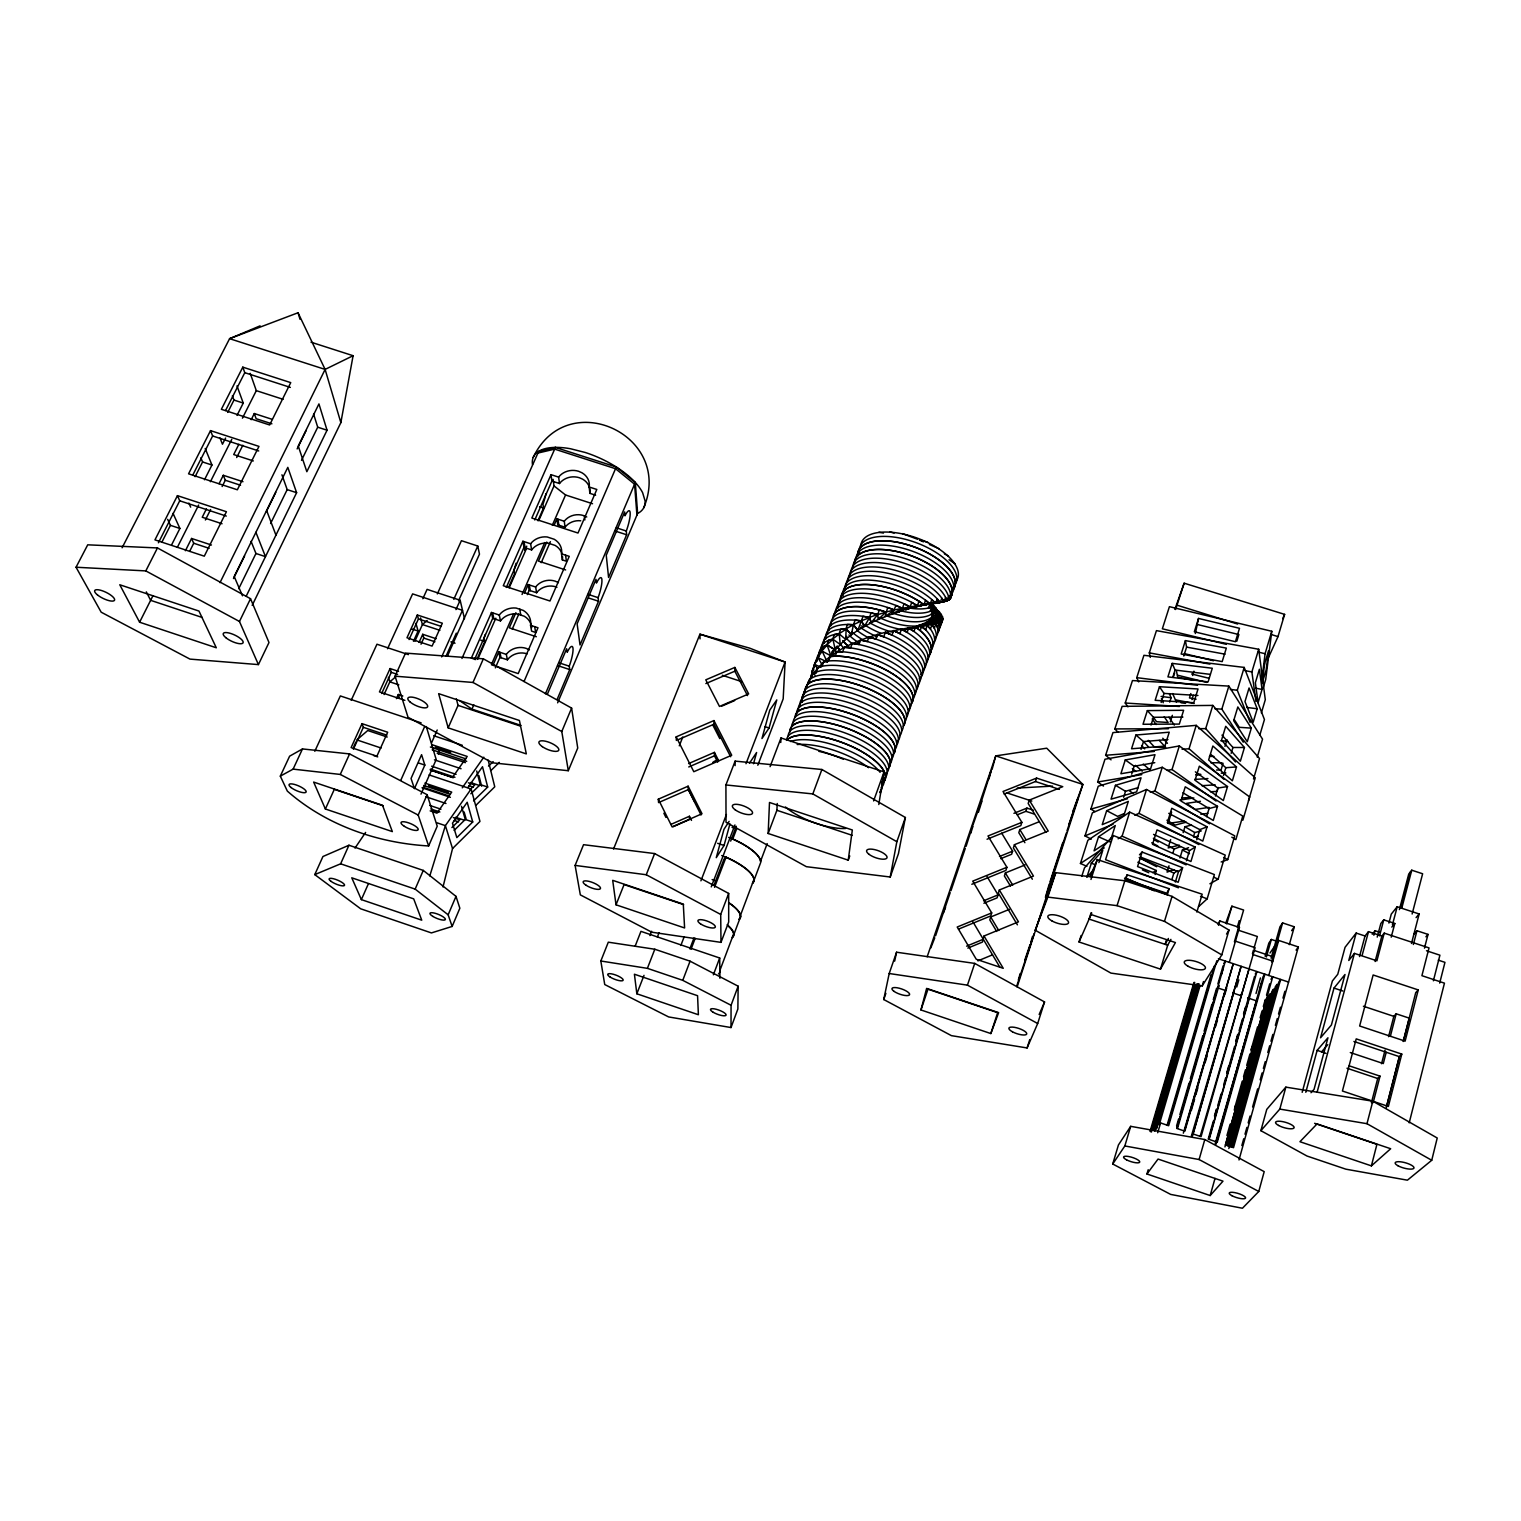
<?xml version="1.0" encoding="UTF-8"?>
<svg xmlns="http://www.w3.org/2000/svg" width="1521" height="1521" viewBox="0 0 1521 1521"><rect width="100%" height="100%" fill="white"/><g stroke="black" fill="none" stroke-linecap="round" stroke-linejoin="round"><path stroke-width="1.5" d="M731.012 1027.55L731.069 1005.267L738.141 986.197L690.059 961.177L654.81 949.237L608.305 942.183L600.833 961.006L604.731 984.543L668.651 1016.941L731.012 1027.55L737.875 1008.993L738.141 986.197M747.514 695.591L734.833 671.198L734.852 667.415L705.782 679.83L719.49 706.447L748.655 693.918L734.852 667.415M735.099 765.614L735.118 761.127L821.891 769.493L905.394 817.499L898.455 853.623L890.222 877.009L806.377 866.685L726.03 822.291L725.916 784.95L735.118 761.127M933.438 612.64L931.86 617.013L933.438 612.64L942.583 616.956L942.545 618.724L933.438 612.64A41.314 18.385 20.3 0 1 892.162 612.925M768.162 833.489L769.493 802.48L852.33 829.991L848.224 860.164L768.162 833.489L776.889 810.294L777.231 803.506M780.767 742.476L781.014 737.951L884.043 771.908L878.796 804.533M820.503 650.113A52.303 21.712 20.3 0 1 832.652 639.048L834.364 634.542L839.269 634.01L840.2 644.41L845.809 639.504L839.041 633.763L846.189 629.2L851.684 634.77L845.638 639.314L846.189 629.2L840.733 629.257L839.041 633.763A52.265 21.807 20.3 0 0 822.196 645.665M1195.335 633.554L1198.529 618.439L1239.501 628.306L1235.413 641.71L1194.346 631.766L1198.529 618.439M812.347 671.807L810.332 679.107L812.347 671.807L814.971 675.153M1261.727 680.895L1265.073 653.726L1271.784 631.272L1169.421 606.67L1162.348 628.8L1226.268 644.315M1271.784 631.272L1265.7 679.507L1263.095 688.214M802.841 698.139L803.411 694.356A52.722 20.895 20.3 0 1 860.848 691.047A52.722 20.895 20.3 0 1 901.649 730.936M438.447 754.15L439.113 749.929M252.182 605.396L340.856 422.629L353.1 355.705L311.025 342.187M890.222 877.009L896.839 841.702L905.394 817.499M851.399 634.58L857.787 630.416L853.395 624.846L845.828 628.953L851.399 634.58L853.395 624.846L847.52 624.466L845.828 628.953A52.227 21.883 20.3 0 0 824.116 643.364M883.739 999.525L889.196 973.516L896.572 952.222L974.714 963.401L1044.547 1001.94L1037.683 1023.519L1027.093 1047.95L951.424 1035.649L883.739 999.525L885.887 993.327M894.671 961.12L896.572 952.222M885.602 615.321A41.352 18.309 20.3 0 0 933.362 615.054L931.784 619.427L933.362 615.054L942.069 620.359L941.347 623.268M443.01 886.971L452.536 848.547L445.387 825.637L471.13 789L429.093 774.911M1431.736 1160.276L1437.231 1138.012L1372.817 1101.204L1285.853 1087.135L1266.765 1109.379L1260.871 1130.673L1307.014 1156.036L1345.857 1169.174L1407.419 1180.182L1431.736 1160.276L1366.98 1123.696L1279.826 1109.094L1260.871 1130.673M1439.703 983.079L1444.95 962.356L1438.277 960.15M1409.207 1122.84L1444.456 983.155L1421.907 975.683L1429.037 947.906L1384.224 933.134L1381.848 936.042L1375.098 961.519M1433.39 980.798L1439.912 955.188L1426.489 950.758M1386.487 1106.528L1399.301 1056.62L1401.792 1054.091L1356.219 1038.881L1342.416 1091.013L1388.369 1106.432L1401.792 1054.091M1403.199 1041.486L1415.728 992.643L1418.256 989.924L1373.14 974.98L1359.641 1025.991L1405.119 1041.144L1418.256 989.924M1371.391 1165.866L1390.688 1148.735L1317.053 1123.924L1299.942 1141.72L1371.391 1165.866L1376.923 1144.324L1314.6 1123.316M1386.334 1107.611L1399.301 1057.152M1403.427 1041.086L1409.302 1018.157L1396.183 1013.804L1393.825 1016.351L1388.559 1036.657M1424.474 948.153L1428.01 934.388L1416.945 930.757L1413.846 934.35M643.706 507.843C674.221 435.329 567.409 385.459 533.206 457.441M1411.488 943.476L1419.15 913.969L1397.191 906.763L1391.278 914.102L1388.92 923.076M1371.41 1102.725L1377.703 1078.503L1380.041 1076.146L1349.184 1065.822M1381.543 1063.711L1385.061 1050.174M1366.98 1123.696L1372.817 1101.204M1413.37 944.484L1416.945 930.757M1373.159 1102.649L1380.041 1076.146M1386.22 1052.247L1383.292 1063.559L1350.306 1052.551M1390.327 1036.409L1396.183 1013.804M1412.134 914.007L1422.629 873.757L1411.754 870.202L1408.75 874.024L1399.377 909.615M1392.437 924.844L1397.191 906.763M1391.202 937.183L1394.814 923.475L1383.768 919.844L1380.84 923.494L1377.208 937.126M1400.86 907.79L1410.252 872.122M1401.773 908.17L1411.754 870.202M920.946 1009.963L926.631 988.403L998.632 1012.644L990.836 1033.558L920.946 1009.963L927.981 989.182L997.643 1012.663L990.836 1033.558M1379.528 935.814L1383.768 919.844M1384.224 933.134L1376.904 960.816L1354.45 953.401L1348.785 960.473L1356.162 933.076L1365.021 935.985L1368.482 931.651L1381.848 936.042M1362.246 954.96L1368.482 931.651M1373.843 935.206L1375.06 930.7L1379.414 932.126M1317.186 1091.926L1354.45 953.401M1359.508 956.557L1365.021 935.985M1305.798 1092.287L1317.148 1050.346L1327.947 1037.778L1314.049 1089.378L1311.007 1092.724M1334.012 988.08L1320.551 1037.797L1331.388 1025.021L1345.001 974.505L1334.012 988.08L1342.758 990.989M729.129 821.378L723.958 829.344L716.258 857.673L724.053 845.467L729.947 823.888M988.954 778.904L991.179 770.729L981.026 802.556M992.072 769.436L995.761 755.88L1046.733 748.199L1082.838 784.418L1017.131 986.958M1302.185 1092.306L1332.377 980.988L1337.758 974.277L1345.058 947.298L1356.162 933.076M753.522 763.751L756.602 752.515L749.511 763.124M805.807 687.15L803.81 694.47L805.807 687.15A52.684 20.971 20.3 0 1 864.689 687.226A52.684 20.971 20.3 0 1 903.778 725.574M1279.826 1109.094L1285.853 1087.135M1258.761 1191.494L1264.198 1171.645L1204.803 1139.533L1130.692 1126.339L1118.429 1144.971L1112.726 1164.021L1170.657 1194.403L1242.448 1208.244L1258.761 1191.494L1199.099 1159.534L1124.837 1145.959L1112.726 1164.021M769.056 728.008L776.794 699.907L769.759 710.136L761.964 738.541L769.056 728.008L764.873 726.62M1241.839 1145.56L1243.741 1138.754M1244.996 1134.21L1246.897 1127.403M1248.171 1122.878L1250.072 1116.072M1252.601 1107.003L1257.658 1088.846M1260.187 1079.777L1262.088 1072.97M1263.362 1068.426L1265.244 1061.639M1267.773 1052.551L1269.674 1045.745M1270.948 1041.22L1272.849 1034.413M1275.378 1025.344L1277.279 1018.538M1278.534 1013.994L1280.435 1007.187M1282.964 998.118L1284.865 991.312M1238.988 1159.972L1298.364 946.956L1278.686 940.434L1276.937 942.982M1148.203 1169.725L1146.948 1173.984L1210.184 1195.544L1215.013 1178.414M1234.253 1110.121L1235.546 1105.558M1250.946 1050.916L1252.22 1046.372M1224.937 1146.929L1266.746 998.517L1265.054 1000.837M1226.496 1145.237L1268.438 996.179L1270.149 993.84L1227.466 1145.579M1228.455 1145.921L1271.879 991.483L1273.609 989.106L1228.816 1148.564M1230.451 1146.625L1275.359 986.711L1277.108 984.315L1231.459 1147.043M1232.485 1147.347L1278.876 981.882L1280.644 979.448L1233.512 1147.671L1225.394 1144.914L1272.735 976.824L1270.986 979.258M1289.314 944.655L1294.314 926.802L1282.602 922.924L1279.96 926.802L1271.081 958.192M1215.203 1143.507L1257.373 998.27L1216.135 1143.887M1215.659 1144.134L1263.114 976.634L1264.845 974.181L1217.275 1142.176L1209.157 1139.419L1256.935 971.558L1255.243 974.029M1260.206 987.585L1261.765 982.11M1271.575 961.918L1282.602 922.924M1268.78 975.512L1278.686 940.434M1226.934 1135.541L1230.128 1124.228M1234.596 1108.372L1242.258 1081.184M1243.532 1076.659L1245.452 1069.871M1246.726 1065.327L1249.92 1054.015M1251.194 1049.471L1257.582 1026.827M1260.129 1017.777L1262.05 1010.971M1263.324 1006.446L1265.244 999.639M1266.518 995.114L1269.712 983.802M1199.099 1159.534L1204.803 1139.533M1214.48 1115.92L1216.42 1109.113M1226.763 1072.837L1228.702 1066.05M1235.793 1041.105L1237.733 1034.299M1243.551 1013.899L1245.49 1007.092M1208.206 1139.134L1213.359 1121.034M1214.652 1116.509L1216.591 1109.722M1217.884 1105.197L1221.097 1093.903M1223.683 1084.853L1225.603 1078.066M1226.896 1073.541L1234.615 1046.391M1235.908 1041.885L1237.847 1035.098M1239.14 1030.573L1242.353 1019.26M1243.646 1014.735L1254.597 976.292M1208.929 1138.944L1249.045 997.985M1265.111 956.253L1268.818 943.153L1271.347 939.446L1277.089 941.347M1256.023 993.498L1260.434 977.965M1266.385 956.956L1271.347 939.446M1062.818 842.501L1049.984 881.895M1066.373 832.957L1053.369 872.883M1200.145 1136.396L1249.045 968.934M1252.448 953.667L1253.418 950.226L1273.039 956.728M1253.988 948.267L1257.354 936.499L1237.809 930.034L1239.444 927.449L1219.842 920.966L1217.903 924.198M1045.421 897.295L1049.224 884.119M1052.665 874.993L1045.992 896.591M1191.285 1110.558L1194.574 1099.208M1195.886 1094.664L1197.845 1087.857M1205.05 1062.913L1207.028 1056.106M1215.545 1026.618L1217.503 1019.811M1224.728 994.848L1226.687 988.042M1192.939 1133.925L1241.136 966.31L1191.418 1135.921L1192.939 1133.925L1201.058 1136.662L1255.11 947.697L1235.451 941.176M1192.578 1135.902L1234.349 990.589L1232.771 992.928L1241.269 995.761M1236.744 987.072L1238.816 979.828M1030.782 942.412L1032.512 936.442M1176.589 1125.939L1178.547 1119.171M1179.859 1114.665L1189.042 1083.085M1190.354 1078.579L1202.807 1035.725M1204.119 1031.219L1211.971 1004.164M1213.283 999.639L1216.572 988.365M1217.884 983.859L1223.112 965.816M1176.779 1127.993L1180.049 1116.699M1181.38 1112.174L1204.366 1033.044M1205.678 1028.519L1216.838 990.095M1221.363 974.657L1222.96 969.2M1177.558 1128.316L1219.024 985.494L1217.484 987.832M1237.295 927.24L1239.235 920.604M1234.406 941.765L1243.608 910.033L1231.915 906.174L1225.66 923.38M1229.31 962.375L1239.444 927.449M1183.338 1133.183L1233.265 963.687L1184.84 1131.187L1176.76 1128.43L1225.375 961.063L1223.778 963.573M1184.574 1130.635L1225.127 990.38M1018.367 979.828L1020.192 973.535M1167.101 1125.16L1211.039 974.828M1167.862 1125.464L1214.614 965.455M1226.744 923.931L1231.915 906.174M1216.838 960.721L1168.66 1125.692L1160.58 1122.954L1159.154 1124.989L1200.145 985.361M1221.781 954.903L1229.006 930.072L1172.045 896.382L1124.837 880.754L1055.764 872.674L1035.25 930.244L1110.919 973.098L1202.198 985.912L1221.781 954.903L1164.478 921.384L1117.06 905.66L1047.836 897.105L1035.25 930.244M1151.435 1131.985L1194.86 984.524M1152.804 1130.027L1195.658 984.429M1153.488 1130.407L1196.514 984.144M1154.211 1130.692L1197.35 984.011M1154.933 1130.978L1198.168 983.878M1199.004 983.745L1156.321 1129L1199.175 985.874M1157.709 1132.746L1160.58 1122.954M1218.568 925.319L1219.842 920.966M1202.198 985.912L1203.472 981.558M1259.825 735.118L1264.445 719.547L1244.197 667.415L1143.925 655.304L1136.757 677.663L1138.716 681.902M1209.898 883.777L1218.131 879.157L1225.242 855.125L1129.666 812.138L1087.857 840.314L1080.442 863.472L1086.888 866.343M1257.24 757.135L1262.544 739.149L1228.854 686.104L1132.461 680.571L1125.236 703.025L1127.936 706.847M1221.173 861.97L1227.732 859.612L1234.748 835.847L1146.511 789.475L1092.382 812.86L1084.986 835.904L1091.279 839.136M1253.494 779.018L1259.521 758.542L1212.807 705.402L1122.118 706.352L1114.855 728.92L1118.087 732.342M1150.028 1131.453L1193.947 982.452M1150.732 1131.662L1194.726 982.357M1248.494 800.787L1255.262 777.782L1196.228 725.346L1112.954 732.59L1105.634 755.272L1111.071 759.854M1242.847 820.218L1249.692 796.947L1179.326 745.955L1104.987 759.226L1097.649 782.022L1103.466 786.072M1244.444 747.495L1240.356 761.222L1221.534 740.138L1225.717 726.278L1244.444 747.495L1232.942 747.476L1221.99 735.137M1262.05 689.412L1258.076 702.721L1255.357 682.758L1259.388 669.278L1262.05 689.412L1255.738 688.214M1267.487 659.696L1278.001 636.615L1284.618 614.37L1184.137 583.189L1174.877 609.37M1251.327 728.122L1247.277 741.716L1233.683 720.688L1237.828 706.961L1251.327 728.122L1239.235 727.304L1234.272 719.623M1196.856 912.068L1202.179 894.215L1097.287 859.574L1090.158 876.571M1257.183 708.767L1253.19 722.228L1244.977 701.58L1249.064 687.967L1257.183 708.767L1246.802 707.436M1261.384 712.912L1265.301 699.717L1258.704 649.258L1156.435 630.626L1149.306 652.87L1150.275 657.395M1198.548 906.706L1207.161 898.854L1214.366 874.556L1113.201 835.504L1084.454 867.94L1081.754 876.4M1217.503 806.32L1213.264 820.465L1180.923 800.997L1185.258 786.813L1217.503 806.32L1209.062 808.545L1182.939 792.783M1227.523 786.547L1223.321 800.559L1195.05 780.254L1199.347 766.166L1227.523 786.547L1217.865 788.049L1195.354 771.831M1236.497 766.945L1232.371 780.824L1208.625 759.968L1212.864 746.012L1236.497 766.945L1225.812 767.706L1210.602 754.302M1124.837 1145.959L1130.692 1126.339M1166.436 940.054L1165.143 944.37L1168.394 938.457M1196.761 839.782L1199.822 829.629L1207.085 826.816L1202.788 841.094L1167.348 822.576L1171.759 808.278L1207.085 826.816M1224.956 746.393L1226.991 739.681M1195.278 847.083L1190.924 861.513L1152.538 844.307L1157.006 829.896L1195.278 847.083L1189.536 850.543L1186.437 860.791M1081.108 935.51L1079.054 941.993L1160.485 969.143L1167.691 945.206L1170.923 939.37M1206.647 816.606L1209.062 808.545M1223.055 763.257L1221.021 770.044L1216.534 769.987M1255.947 701.352L1251.878 671.921L1258.704 649.258M1215.469 796.015L1217.865 788.049M1218.264 787.46L1217.085 791.376L1210.45 791.776M1223.454 775.596L1225.812 767.706M1231.173 753.332L1232.942 747.476M1179.973 857.958L1182.387 849.992L1188.547 847.672M1175.353 882.066L1178.49 871.723L1182.597 867.692L1142.081 852.064L1139.495 854.821M1164.478 921.384L1172.045 896.382M1182.597 867.692L1178.186 882.256L1137.575 866.59L1142.081 852.064M1250.148 722.475L1237.295 690.268L1244.197 667.415M1193.529 836.493L1194.726 832.557L1201.305 830.903M1236.839 641.216L1238.874 634.542L1198.111 624.694M1169.003 865.829L1167.082 872.103L1173.775 869.651M1172.843 853.243L1174.117 849.06L1180.486 846.646M1183.167 832.652L1184.954 826.74L1191.532 825.047M1243.284 742.191L1221.838 709.147L1228.854 686.104M1167.234 894.975L1169.136 888.682L1127.156 874.803L1125.027 879.404L1166.778 893.226L1169.136 888.682M1171.93 879.423L1173.87 873.073L1177.824 870.734M1155.104 874.499L1156.34 870.506L1137.822 862.255M1168.755 845.847L1170.657 839.611M1235.546 761.983L1205.697 728.635L1212.807 705.402M1224.006 779.36L1189.042 748.75L1196.228 725.346M1168.831 821.169L1171.607 812.119M429.797 875.849L445.387 825.637L436.641 822.69M1190.829 693.557L1189.479 697.93L1196.095 699.185M1191.97 699.622L1193.301 695.268M1167.387 770.31L1172.026 769.512L1179.326 745.955M1170.295 721.905L1172.349 715.326M1117.06 905.66L1124.837 880.754M1125.217 881.077L1127.156 874.803M1150.294 792.289L1154.876 790.996L1162.253 767.268L1242.79 816.093L1235.851 839.611L1231.801 837.177M1192.616 675.495L1193.947 671.179M1173.261 677.339L1174.649 672.966M1185.391 640.607L1181.171 654.03L1222.181 661.616L1226.325 648.098L1185.391 640.607L1186.589 647.109L1183.794 656.026M1169.744 702.113L1171.132 697.721L1169.288 693.595M1134.704 815.161L1139.039 813.374L1146.511 789.475M1113.201 835.504L1105.558 859.688L1178.433 887.789M1141.035 749.397L1143.507 741.564L1135.921 735.023L1131.548 748.769L1164.896 746.089L1169.231 732.19L1135.921 735.023M1089.093 919.083L1091.127 912.657M1151.017 725.061L1153.469 717.285L1147.347 710.611L1143.012 724.262L1179.326 724.091L1183.623 710.288L1147.347 710.611M1172.178 663.384L1167.919 676.883L1208.111 681.883L1212.294 668.251L1172.178 663.384L1175.087 670.039L1172.957 676.769M1161.169 702.455L1164.021 693.424L1159.458 686.712L1198.016 688.975L1193.776 702.702L1155.161 700.306L1159.458 686.712M1118.125 838.774L1122.099 836.17L1129.666 812.138M935.567 935.814L950.188 892.637M1175.6 609.503L1184.137 583.189M1090.975 879.461L1097.287 859.574M1098.903 862.578L1102.801 850.296L1091.337 863.187L1086.831 877.313L1093.979 869.385M1123.639 797.232L1125.521 791.281L1138.373 787.593M1110.729 839.839L1115.254 825.58L1098.542 836.778L1094.074 850.828L1108.885 841.056M1131.681 774.113L1134.172 766.242L1154.781 762.686M950.948 890.717L965.265 848.414M966.101 846.303L970.835 831.474M972.166 827.234L980.227 804.552M970.74 833.318L972.87 826.587M978.383 812.366L981.958 801.149M983.079 938.951L984.011 936.004L1018.462 921.84L999.335 889.994L1033.462 876.077L1014.412 844.706L1048.235 831.036L1029.242 800.122L1062.761 786.68L1036.581 778.087L1003.023 791.49L1021.865 822.329L1020.8 825.637L987.053 839.231M1021.865 822.329L987.985 835.98L1006.902 867.274L972.718 881.153L991.711 912.904L990.741 915.927L958.515 929.122M1009.317 909.368L990.703 916.992L989.791 919.901L996.692 931.46M999.335 889.994L998.346 893.093L1017.397 924.825M987.11 876.628L998.061 894.88L997.111 897.846L983.916 903.246M1006.902 867.274L1005.894 870.43L971.824 884.271M1027.093 1047.95L1029.774 1039.584M1106.68 810.674L1102.231 824.648L1123.848 815.579L1128.316 801.396L1106.68 810.674L1117.612 816.359L1124.133 813.602M1115.463 785.292L1111.033 799.171L1136.624 791.871L1141.054 777.782L1115.463 785.292L1125.521 791.281M1125.274 759.93L1120.882 773.752L1150.617 768.694L1155.009 754.682L1125.274 759.93L1134.172 766.242M1025.04 864.955L1005.362 872.94L1004.392 875.982L1010.514 886.116M1014.412 844.706L1013.366 847.938L1032.36 879.214M1001.693 833.166L1012.625 851.171L1011.636 854.251L1000.723 858.681M1039.299 821.682L1019.811 829.553L1018.804 832.709L1024.888 842.691M1029.242 800.122L1028.177 803.487L1045.897 832.367M1017.264 814.8L1025.915 811.32L1026.96 808.107L1033.291 810.18M1004.126 794.057L1035.478 781.528L1036.581 778.087M1094.93 811.492L1090.861 809.115L1098.238 786.205L1162.253 767.268M1047.836 897.105L1055.764 872.674M1037.683 1023.519L967.451 985.152L974.714 963.401M1068.731 824.762L1074.035 809.096M1066.962 830.903L1077.743 799.171L1074.777 807.119M1024.736 960.188L1030.021 944.636M1034.09 933.704L1016.693 986.159M927.183 956.766L995.761 755.88L1082.838 784.418L1073.027 810.826M940.206 602.582L941.803 598.171L943.609 601.746L935.662 602.297M848.224 860.164L849.764 855.924M944.028 601.841L945.606 597.43L946.575 600.871L944.028 601.841A51.638 22.967 20.3 0 0 890.66 569.177A51.638 22.967 20.3 0 0 847.824 580.09M873.605 800.921L884.043 771.908M938.21 631.861A51.809 22.663 20.3 0 0 939.56 626.063L941.157 621.652L931.251 618.99L928.837 620.682L938.552 622.678L941.157 621.652A51.771 22.739 20.3 0 1 937.83 629.998M941.005 621.309L942.583 616.956M949.104 600.015L950.663 595.643L949.104 600.015A51.562 23.119 20.3 0 0 900.47 562.067A51.562 23.119 20.3 0 0 851.095 571.44M933.057 614.921L942.925 618.895L940.891 624.827L940.758 621.671L942.469 620.435L932.335 617.108M852.749 567.124A51.524 23.195 20.3 0 1 905.432 558.682A51.524 23.195 20.3 0 1 950.321 598.856L952.26 593.038M928.171 656.178A52.018 22.283 20.3 0 0 920.129 630.512L921.764 626.044L902.809 630.264L901.288 629.257L908.759 627.907A52.056 22.207 20.3 0 1 927.867 659.049M933.628 605.529L936.48 608.837L929.54 603.609L926.023 604.407A41.219 18.556 20.3 0 0 929.939 603.742L939.16 611.879L929.939 603.742L928.38 608.058L931.365 606.898L939.56 612.05L941.062 614.522L931.689 607.031A41.238 18.499 20.3 0 1 907.353 607.659M901.516 629.162L899.862 633.668L893.664 630.778L901.516 629.162A52.094 22.131 20.3 0 1 926.175 663.46M841.227 596.327A51.809 22.682 20.3 0 1 869.366 584.596A51.809 22.682 20.3 0 1 919.007 601.27L917.391 605.719L905.413 609.845L917.087 605.795L911.763 602.392L910.128 606.86L898.93 611.841L902.428 608.267L904.082 603.78L909.881 606.974L898.93 611.841M877.332 634.485L875.659 639.01L869.042 637.223L877.332 634.485A52.227 21.883 20.3 0 1 919.178 678.917M885.393 632.28L883.72 636.805L877.142 634.618L885.393 632.28A52.189 21.959 20.3 0 1 920.775 674.468M868.985 637.014L867.293 641.558L860.81 640.189L868.985 637.014A52.265 21.807 20.3 0 1 919.559 681.256M871.267 622.697L877.655 614.674L879.366 609.997L885.925 612.164L878.206 619.484L871.267 622.697L869.423 617.412L871.096 612.906L877.655 614.674L885.925 612.164M725.916 784.95L812.822 793.924L821.891 769.493M852.292 643.345L850.581 647.889L844.687 647.471L852.292 643.345A52.341 21.636 20.3 0 1 904.025 664.525A52.341 21.636 20.3 0 1 914.901 691.694M860.677 639.961L858.985 644.505L852.711 643.592L860.677 639.961A52.303 21.712 20.3 0 1 908.075 661.844A52.303 21.712 20.3 0 1 916.612 687.207M767.192 843.623L760.5 861.399A40.402 13.195 20.9 0 0 732.78 839.003L736.81 828.432M733.73 933.647L719.851 970.588A41.181 11.579 20.8 0 1 718.482 973.934M740.347 915.642L753.96 879.404M754.055 880.165L760.785 862.236A40.383 13.195 20.9 0 0 728.654 837.425M733.787 934.712L740.651 916.422M845.638 639.314L846.76 636.329M844.383 647.224L842.672 651.768L837.215 651.825L844.383 647.224A52.398 21.56 20.3 0 1 899.824 667.187A52.398 21.56 20.3 0 1 913.418 696.067M823.755 661.749L822.043 666.293L818.488 667.7L823.755 661.749A52.513 21.313 20.3 0 1 886.743 675.932A52.513 21.313 20.3 0 1 908.474 709.585M720.992 942.374L728.692 921.992L728.673 893.435L654.619 853.566L583.551 844.687L575.109 865.411L580.338 894.88L651.806 932.202L720.992 942.374L720.707 914.444L728.673 893.435M830.029 656.445L828.318 660.989L824.04 661.977L830.029 656.445A52.475 21.389 20.3 0 1 891.173 672.947A52.475 21.389 20.3 0 1 911.935 702.797M817.195 661.16A52.398 21.56 20.3 0 1 821.853 650.988L823.564 646.501L827.12 645.056L830.865 655.741L831.987 652.756M836.398 646.881L830.865 655.741M713.368 974.809L719.699 958.002L640.949 931.365L635.227 945.967M836.949 651.596L830.333 656.673L835.238 656.14L836.949 651.596A52.436 21.465 20.3 0 1 895.546 670.058A52.436 21.465 20.3 0 1 911.744 700.573M803.411 694.356L801.7 698.88L802.27 701.903M809.077 680.248L806.225 687.283L809.077 680.248A52.627 21.066 20.3 0 1 870.601 684.336A52.627 21.066 20.3 0 1 904.881 721.791M813.089 673.746L809.419 680.476L813.089 673.746A52.589 21.142 20.3 0 1 875.316 681.047A52.589 21.142 20.3 0 1 906.497 717.228M818.07 667.51L816.34 672.054L813.564 673.86L818.07 667.51A52.551 21.218 20.3 0 1 882.104 678.955A52.551 21.218 20.3 0 1 906.839 714.148M839.269 634.01L832.652 639.048L840.41 644.6L835.276 649.885L826.949 644.771L828.641 640.265L832.938 639.276L835.276 649.885A41.885 17.301 20.3 0 0 831.949 651.691M731.069 1005.267L682.758 980.342L690.059 961.177M770.082 766.679L781.014 737.951M711.258 886.876L734.947 824.952M757.8 765.234L783.182 698.88L785.102 662.034L749.644 648.136L699.926 634.2L613.552 849.022M730.688 841.075L736.316 826.321M689.85 948.857L694.032 937.906M714.129 884.956L723.977 859.194L726.068 857.16A40.516 12.928 20.9 0 1 752.458 883.15M714.547 887.313L726.068 857.16M691.009 949.275L695.192 938.305M857.844 630.245L864.498 626.462L861.38 621.005L853.452 624.637L857.844 630.245L861.38 621.005L855.144 620.131L853.452 624.637A52.189 21.959 20.3 0 0 825.789 638.934M700.915 880.83L726.43 814.534M745.993 763.713L785.102 662.034L699.926 634.2L700.04 638.896M680.838 945.473L684.127 936.917M657.376 937.05L659.068 932.715M636.843 993.783L634.409 974.22L697.569 995.704L698.386 1014.735L636.843 993.783L644.01 975.341M600.833 961.006L647.395 968.345L654.81 949.237M649.923 935.586L651.615 931.251M930.757 948.039L934.769 937.849M575.109 865.411L646.254 874.746L654.619 853.566M943.286 913.189L945.549 907.41M616.024 904.805L612.697 880.336L683.29 904.101L684.602 927.962L616.024 904.805L624.085 884.576L683.613 904.634M679.279 745.822L682.777 737.001M817.138 668.099L814.781 664.658L811.929 671.674A52.513 21.313 20.3 0 0 812.271 675.685M568.303 770.71L577.733 748.028L571.611 708.102L483.355 658.821L405.518 653.117L395.061 676.18L408.027 717.266L492.538 762.839L568.303 770.71L561.781 731.525L571.611 708.102M557.637 702.816L637.622 513.471L635.303 482.499L616.271 467.004L555.431 447.421L538.681 451.357L447.307 656.35M452.136 926.441L459.855 908.227L455.996 896.382L423.275 870.411L348.955 845.239L322.946 856.513L314.771 874.613L360.686 908.798L431.413 932.924L452.136 926.441L448.144 914.805L415.157 889.12L340.628 863.814L314.771 874.613M557.123 699.47L569.767 669.582L569.253 666.179A16.826 3.479 -71.9 0 0 572.961 648.079A16.826 3.479 -71.9 0 0 567.181 652.319L566.649 648.783L547.313 694.337M598.533 601.232L580.033 644.98L577.124 623.8L596.004 579.368L596.441 583.075A16.636 3.403 -72.3 0 1 601.898 579.501L601.936 581.535A16.636 3.403 -72.3 0 1 598.114 597.658L598.533 601.232L588.494 597.962M626.633 534.765L608.571 577.467L606.252 555.241L624.675 511.912L624.998 515.79A16.465 3.308 -72.6 0 1 630.169 512.805L630.169 514.897A16.465 3.308 -72.6 0 1 626.31 531.019L626.633 534.765L614.731 530.905M448.144 914.805L455.996 896.382M545.45 693.785L635.303 482.499M524.042 681.503L616.271 467.004M1039.166 1014.488L1044.547 1001.94M428.637 845.961L437.23 826.188L427.116 794.703L349.602 753.922L302.489 748.94L289.617 756.184L280.32 776.128L287.336 791.11C326.216 825.295 377.36 842.976 428.637 845.961L418.199 815.066L427.116 794.703M415.157 889.12L423.275 870.411M495.352 667.871L499.934 657.357L498.774 651.901L506.303 654.391A16.655 14.982 -8 0 1 526.133 648.364L529.422 649.866M512.273 629.067L518.851 613.99M527.312 594.616L529.194 590.3L528.186 584.577L535.639 587.011A16.427 14.659 -5.8 0 1 555.184 581.155L558.435 582.619M541.229 562.694L550.412 541.666M520.981 725.403L471.928 709.109L473.83 704.793M491.796 663.688L513.528 613.952M522.045 594.483L544.746 542.579M552.313 525.277L565.546 494.99L554.024 485.902L553.112 479.324M493.241 664.563L498.774 651.901M515.904 612.697L509.307 627.831L536.343 636.729M524.422 593.228L528.186 584.577M546.761 542.084L538.453 561.078L565.641 569.938M554.138 525.182L556.895 518.851L564.272 521.247A16.218 14.316 -4 0 1 583.532 515.562L586.764 516.988M477.328 658.46L484.781 641.52L484.001 638.021A16.769 4.107 -72 0 0 485.199 634.485M508.775 586.973L514.516 573.968L513.832 570.299A16.579 4.012 -72.4 0 0 516.018 563.283M526.76 546.153L524.897 550.393L524.099 545.849M537.94 520.733L543.529 508.033L542.959 504.212A16.408 3.898 -72.8 0 0 545.868 493.869M477.689 659.392L495.827 618.191M509.174 587.828L526.361 548.796M538.757 520.6L554.024 485.902M448.163 727.856L438.637 693.652L519.422 720.498L526.323 753.903L448.163 727.856L458.049 705.364L456.338 698.842M420.994 794.133L436.204 759.549L426.298 726.563M395.061 676.18L472.993 682.454L483.355 658.821M361.371 899.614L351.769 877.807L413.693 898.854L421.735 920.167L361.371 899.614L368.443 883.644M431.584 742.761L437.211 730.023M551.001 474.666L531.837 518.034L577.999 533.034L596.821 489.458L589.178 486.986A16.807 14.716 -3.7 0 0 581.935 472.765L578.588 471.282A16.807 14.716 -3.7 0 0 558.625 477.119L551.001 474.666L551.895 481.073L534.765 519.973M534.651 626.671L535.658 632.47L531.59 631.12L530.544 625.321A17.282 15.438 -7.6 0 0 523.243 610.396L516.113 608.058A17.282 15.438 -7.6 0 0 499.268 615.035L491.473 612.469L471.339 658.118L475.788 659.582M522.901 541.248L503.28 585.718L549.975 601.004L569.253 556.344L561.515 553.834A17.016 15.058 -5.4 0 0 554.233 539.271L547.18 536.97A17.016 15.058 -5.4 0 0 530.62 543.758L522.901 541.248L523.965 547.408L506.303 587.467M424.834 765.082L414.434 788.658L411.05 778.467L421.583 754.682L424.834 765.082L418.56 762.972M474.59 659.449L492.709 618.344L491.473 612.469M1079.054 941.993L1091.774 913.018M400.841 780.178L424.682 726.506M461.947 658.479L555.431 447.421M446.147 655.95L456.319 633.154M340.628 863.814L348.955 845.239M458.562 600.795L479.476 554.138L477.765 546.02L461.433 540.696L437.345 593.912M455.958 609.617L460.16 600.244L427.097 589.368L422.838 598.723M441.66 656.92L462.479 610.301L412.609 593.893L387.551 648.745M453.809 599.331L477.765 546.02M419.036 642.47L422.724 634.295L436.128 638.725M396.43 698.652L398.312 694.489L402.818 695.991M421.013 644.201L423.789 638.079L422.724 634.295M814.781 664.658L811.929 671.674L816.264 673.119M1282.697 618.629L1284.618 614.37M384.072 694.565L389.832 681.864L396.087 676.465M409.054 639.561L418.446 618.895L417.343 614.978L442.345 623.211L432.078 646.083L406.982 637.774L417.343 614.978M413.465 641.273L418.104 631.044L415.917 623.325M414.891 641.216L422.42 624.561L427.173 620.435M362.017 723.654L351.123 747.572L376.885 756.203L387.684 732.247L362.017 723.654L363.348 727.323L353.404 749.169M280.32 776.128L293.116 769.132L340.267 774.436L349.602 753.922M325.38 809.001L313.649 782.079L382.512 805.274L392.342 831.607L325.38 809.001L334.316 789.361L383.273 805.845M353.899 746.355L355.857 742.039M398.521 671.369L390.079 668.556L379.451 691.903L404.871 700.363M381.657 693.519L391.277 672.339L390.079 668.556M351.199 700.325L376.961 644.22L408.408 654.619M314.79 751.279L340.343 695.934L421.146 722.874M293.116 769.132L302.489 748.94M258.418 664.601L268.989 642.527L250.528 598.704L157.462 547.94L87.724 544.822L76.05 567.238L101.185 612.202L189.973 659.106L258.418 664.601L239.462 621.481L145.807 570.907L76.05 567.238M239.462 621.481L250.528 598.704M246.326 595.966L296.614 492.69L287.811 467.365L234.215 576.497L242.466 595.814M327.053 430.215L306.843 471.7L298.268 446.052L318.935 403.921L327.053 430.215L317.718 427.192L313.573 414.016M233.493 578.55L244.596 555.945M266.441 511.417L275.757 492.424M297.127 448.923L306.215 430.386M238.74 588.665L255.946 553.492L251.06 541.305M270.586 523.547L287.184 489.61L281.936 474.799M301.5 460.35L317.718 427.192M219.994 582.657L325.114 369.413L353.1 355.705M189.631 551.401L193.718 543.244L191.57 538.472L185.41 550.735M205.373 519.992L210.62 509.535M222.142 486.53L225.298 480.256L223.302 475.293L242.98 481.72M236.687 457.536L242.828 445.273M206.438 508.851L202.236 517.254L222.047 523.756M219.081 483.678L223.302 475.293M238.854 444.303L233.721 454.551L253.323 460.939M251.212 419.701L254.292 413.541L272.354 419.397M171.607 544.879L179.896 528.452L173.033 513.357M204.498 479.78L211.951 465.027L205.202 448.467M225.583 438.048L222.465 444.227L219.994 437.934M237.01 415.423L243.246 403.065L236.991 385.897M139.609 622.222L119.779 584.767L198.966 611.062L216.286 647.775L139.609 622.222L152.765 596.099M177.33 547.389L198.662 505.029M210.411 481.72L231.762 439.36M242.428 418.18L256.308 390.65L250.224 373.329M145.807 570.907L157.462 547.94M162.101 541.742L170.428 525.334L167.671 519.345M195.106 476.7L202.578 461.966L200.848 457.821M227.713 412.4L233.968 400.061L232.371 395.764M177.444 495.656L154.952 539.879L204.289 556.173L226.42 511.721L177.444 495.656L179.725 500.789L226.287 516.075M210.525 430.633L188.566 473.811L237.352 489.781L258.969 446.394L210.525 430.633L212.636 435.976L192.863 474.913M242.809 367.15L221.363 409.301L269.635 424.967L290.739 382.627L242.809 367.15L244.786 372.683L225.564 410.499M158.412 542.769L179.725 500.789M122.117 547.769L229.595 338.67L260.091 325.855M892.143 614.085L895.983 605.453L902.162 608.362L898.702 611.917L892.143 614.085L902.162 608.362L894.329 609.94A51.98 22.359 20.3 0 0 834.345 614.807M822.12 664.791L818.07 657.756L814.381 664.468A52.475 21.389 20.3 0 0 813.773 670.153M1160.485 969.143L1175.429 942.564L1091.146 914.558M942.069 620.359L942.925 618.895M864.498 626.291L871.324 622.869L869.518 617.64L861.38 620.796L864.498 626.291L869.518 617.64L863.053 616.29L861.38 620.796A52.151 22.035 20.3 0 0 827.557 634.409M1226.534 934.046L1229.006 930.072M829.135 658.916L831.093 655.931L821.853 650.988L827.12 645.056L835.409 650.113L832.557 651.254M355.001 848.091L365.61 832.424M1240.414 995.475L1242.03 993.156M1269.997 953.002L1274.313 946.765M1291.633 930.662L1294.314 926.802M462.27 787.821L483.811 757.192M467.898 787.517L482.499 766.736L487.69 787.06L473.563 800.864M827.158 661.901L822.177 651.216L817.69 657.566A52.436 21.465 20.3 0 0 815.465 665.685M1296.082 950.093L1298.364 946.956M1146.948 1173.984L1158.051 1159.059L1222.998 1181.152L1210.184 1195.544M1372.208 934.255L1375.06 930.7M1391.829 927.107L1394.814 923.475M1416.089 917.619L1419.15 913.969M1321.578 1051.829L1327.795 1044.661M1425.918 936.784L1428.01 934.388M818.07 657.756L814.381 664.468L820.599 666.939M932.658 617.146L930.947 619.009L940.758 621.671L932.658 617.146A41.371 18.252 20.3 0 1 931.346 620.055M472.727 821.967L456.851 837.615L452.478 823.203L467.194 802.27L472.727 821.967L465.274 819.458L461.471 806.301M452.536 848.547L479.971 821.435L471.13 789M454.133 830.39L465.274 819.458M899.824 610.529A41.276 18.442 20.3 0 0 932.867 609.997L933.134 612.526L931.289 614.332L932.867 609.997L942.183 616.804L941.442 614.693L932.563 609.864L931.689 607.031L930.13 611.347L932.563 609.864M451.908 827.557L459.855 819.762L453.334 817.576M476.13 805.084L494.762 786.813L488.146 760.044M470.122 789.551L474.837 784.969L468.373 782.802M490.96 770.52L499.325 762.363M470.826 793.772L480.256 784.57L476.7 770.995M488.507 766.109L493.165 761.603M826.949 644.771L832.938 639.276M822.177 651.216L819.382 653.079L817.69 657.566L827.462 662.053M1080.442 863.472L1104.246 847.881M1152.766 872.655L1156.34 870.506M937.582 632.774A51.809 22.682 20.3 0 0 938.97 622.85L929.16 620.815L926.099 622.412L935.928 623.762A51.847 22.587 20.3 0 1 934.578 638.687M670.875 824.42L689.431 816.264L691.504 820.389M673.138 826.721L689.564 819.496L689.431 816.264M658.308 799.19L688.119 786.186L702.018 813.754L672.111 826.892L658.308 799.19L658.574 802.594L688.272 789.627L688.119 786.186M688.614 763.599L714.414 752.382L718.711 760.823M688.747 766.964L714.471 755.804L714.414 752.382M721.676 706.181L734.681 700.573M676.18 736.867L713.938 720.574L731.715 755.234L693.804 771.717L676.18 736.867L676.37 740.442M678.461 739.548L713.995 724.224L713.938 720.574M705.858 683.575L734.833 671.198M1084.986 835.904L1113.087 824.173M977.908 960.873L992.51 954.827M966.596 946.157L983.288 939.275L982.395 942.107L967.831 948.096M991.711 912.904L957.203 927.03L976.273 959.276L1003.233 968.307L984.011 936.004M983.574 900.812L998.061 894.88M999.487 856.494L1012.625 851.171M1013.937 813.336L1026.96 808.107M325.114 369.413L298.04 312.756L229.595 338.67L325.114 369.413L340.856 422.629M832.709 618.229A52.018 22.283 20.3 0 1 886.021 611.993L894.101 610.073L885.165 616.594L891.952 614.161L894.101 610.073L887.675 607.506L885.089 616.727L878.206 619.484L877.693 614.484L869.423 617.412A52.094 22.131 20.3 0 0 829.23 629.998M918.779 625.416L925.681 629.77L927.297 625.302L913.836 626.975L927.297 625.302A51.942 22.435 20.3 0 1 931.327 647.433M917.106 606.309L929.711 603.894L925.567 600.225L923.95 604.674L917.106 606.309L929.711 603.894L923.95 604.674A51.809 22.663 20.3 0 0 871.229 584.748A51.809 22.663 20.3 0 0 841.151 597.468M1090.861 809.115L1127.441 798.753M935.567 623.743L938.97 622.85L937.373 627.26L935.567 623.743L929.16 620.815M1186.304 822.177L1175.106 825.085L1166.949 820.237M1193.909 837.234L1198.282 836.151M1168.109 847.919L1179.307 845.144M885.564 632.527L893.683 630.569L892.009 635.094L885.564 632.527L888.682 633.573M537.921 453.049L554.671 449.132L615.549 468.715L634.58 484.21L636.919 515.144M908.55 628.534L915.566 626.899A52.018 22.283 20.3 0 1 930.015 653.783M931.689 624.58L935.928 623.762L934.331 628.211L931.689 624.58L926.384 622.412L922.658 623.952L932.031 624.58A51.885 22.511 20.3 0 1 933 643.079M909.881 606.974L902.428 608.267A51.942 22.435 20.3 0 0 836.018 610.434M1097.649 782.022L1141.815 774.607M917.087 605.795L910.128 606.86A51.885 22.511 20.3 0 0 860.316 593.304A51.885 22.511 20.3 0 0 837.843 608.134M1179.783 800.084L1193.852 797.936M1200.43 801.282L1186.57 803.373L1195.145 809.438L1209.024 807.385M914.007 626.88L921.764 626.044A51.98 22.359 20.3 0 1 929.806 651.787M1200.887 814.343L1207.826 813.336M1168.128 823.431L1184.555 821.074M1143.507 741.564L1167.919 739.548M1105.634 755.272L1154.287 751.469M1182.083 749.283L1189.042 748.75M1195.848 774.95L1200.468 774.626M1221.23 773.219L1225.85 772.896M1194.631 779.436L1207.921 778.562M1201.875 785.692L1215.165 784.855M1182.026 797.955L1191.266 797.403M1017.245 788.068L1052.475 786.11M935.282 601.917L943.609 601.746M926.764 603.419L935.206 603.248L931.803 599.559L930.206 603.989L922.429 604.883L935.206 603.248L930.206 603.989A51.771 22.739 20.3 0 0 873.168 580.376A51.771 22.739 20.3 0 0 843.09 596.232M1153.469 717.285L1182.901 717.075M1114.855 728.92L1168.432 728.749M1198.719 728.654L1205.697 728.635M1209.442 756.393L1213.91 756.412M1210.735 762.724L1221.914 762.801M1196.171 774.322L1200.81 774.36M1164.021 693.424L1197.94 695.477M1125.236 703.025L1179.421 706.466M1214.766 708.71L1221.838 709.147M935.339 602.278L939.845 602.582L937.24 598.894L935.643 603.324L927.107 603.476L939.845 602.582L935.643 603.324A51.733 22.834 20.3 0 0 879.005 576.44A51.733 22.834 20.3 0 0 844.573 590.775M1220.774 740.746L1227.827 741.24M1175.087 670.039L1210.355 674.373M1136.757 677.663L1197.54 685.287M1230.28 689.393L1237.295 690.268M1161.074 696.428L1171.132 697.721M1181.018 702.778L1185.581 703.367M861.171 625.987L864.498 626.462M889.196 973.516L967.451 985.152M878.91 532.255L883.454 533.072M1186.589 647.109L1225.07 654.182M1149.306 652.87L1209.917 664.126M1244.881 670.628L1251.878 671.921M1193.947 680.324L1177.691 677.244L1176.398 670.571M1175.524 699.888L1194.156 703.463M943.077 600.187L946.994 600.985L948.686 599.825L948.572 596.593L946.994 600.985A51.6 23.043 20.3 0 0 895.527 565.527A51.6 23.043 20.3 0 0 849.459 575.756M869.042 637.223L872.788 638.117M1258.228 652.072L1265.073 653.726M1184.308 653.593L1213.53 660.741M1191.646 673.993L1209.252 678.347M1177.539 675.191L1206.837 682.435M889.937 531.932L894.177 533.053M919.635 539.86L927.981 542.389M1177.121 605.206L1237.657 624.047M1271.271 634.523L1278.001 636.615M244.786 372.683L290.34 387.399M551.895 481.073L559.5 483.526A16.712 14.659 -3.8 0 1 579.349 477.727L582.676 479.191A16.712 14.659 -3.8 0 1 589.882 493.355L595.605 495.2M256.308 390.65L283.134 399.32M565.546 494.99L592.544 503.717M233.968 400.061L243.246 403.065M616.347 527.787L626.31 531.019M539.594 506.759L543.529 508.033M271.898 423.808L256.155 418.712L254.292 413.541M580.756 520.79A16.142 14.259 -4 0 0 565.071 527.217L557.751 524.84L556.895 518.851M212.636 435.976L258.703 450.957M523.965 547.408L531.628 549.918A16.94 15.001 -5.5 0 1 548.13 543.149L555.146 545.431A16.94 15.001 -5.5 0 1 561.8 553.264M561.515 553.834L562.371 559.918L566.401 561.249L565.565 555.146M202.578 461.966L211.951 465.027M287.184 489.61L296.614 492.69M588.057 594.369L598.114 597.658M225.298 480.256L240.546 485.237M529.194 590.3L536.609 592.734A16.351 14.583 -5.9 0 1 556.059 586.897L556.933 587.296M722.266 675.267L742.077 681.769M1035.478 781.528L1059.396 789.38M530.544 625.321L537.997 627.755L518.205 673.594L491.416 664.753M492.709 618.344L500.485 620.891A17.187 15.381 -7.6 0 1 517.216 613.933L524.327 616.252A17.187 15.381 -7.6 0 1 531.742 627.66M1007.092 792.954L1031.827 801.092M170.428 525.334L179.896 528.452M255.946 553.492L265.472 556.629L255.908 532.312M1025.915 811.32L1034.337 814.096M191.57 538.472L211.457 545.012M559.082 662.833L569.253 666.179M193.718 543.244L209.118 548.321M418.446 618.895L441.28 626.424M480.75 640.189L484.781 641.52M557.599 665.571L569.767 669.582M439.892 630.321L422.42 624.561L420.595 617.906M499.934 657.357L507.425 659.829A16.579 14.925 -8.1 0 1 527.16 653.84M411.944 629.01L418.104 631.044M450.919 641.881L455.026 643.231M423.789 638.079L434.911 641.767M1253.133 954.618L1272.849 961.158M391.277 672.339L397.589 674.43M202.312 617.507L150.636 600.339L146.32 591.878M776.889 810.294L852.216 835.333M398.825 684.849L389.832 681.864L388.406 677.396M458.049 705.364L520.353 726.068M1363.405 1006.237L1393.825 1016.351M1218.378 958.743L1288.572 982.072M1088.827 918.988L1167.691 945.206M1217.922 987.985L1224.291 990.095M1247.638 997.89L1256.156 1000.723M1353.918 1041.467L1399.301 1056.62M433.694 735.727L462.308 745.271M431.66 744.568L467.213 756.45L452.517 777.345L430.139 769.854M435.253 747.343L450.71 752.515M430.386 747.001L465.825 758.846M717.665 843.318L724.053 845.467M432.211 749.796L466.719 761.337M363.348 727.323L386.79 735.156M437.192 753.237L465.426 762.667M387.228 737.02L367.759 730.517L356.827 739.89L381.106 748.028M1317.148 1050.346L1325.989 1053.312M434.436 759.835L461.072 768.732M1346.979 1068.217L1377.703 1078.503M431.641 766.185L456.091 774.36M480.256 784.57L487.69 787.06M430.462 769.094L454.95 777.288M470.54 782.516L479.438 785.501M431.679 770.501L453.258 777.744M468.886 785.654L473.373 787.156M373.577 755.5L377.721 756.888M424.891 783.106L451.718 792.118L436.926 813.165L430.177 810.883M428.523 785.768L448.505 792.479M423.656 785.425L450.387 794.399M423.142 787.289L449.17 796.034M422.001 787.783L450.387 797.308M425.88 796.738L445.976 803.487M429.759 805.427L440.938 809.191M430.899 808.982L439.854 812.005M455.54 817.271L464.494 820.275M431.641 810.256L438.143 812.461M454.209 820.427L458.524 821.891M647.395 968.345L682.758 980.342M902.39 533.605L917.543 539.233M1140.332 857.007L1178.49 871.723M1200.525 896.306L1207.161 898.854M1091.337 863.187L1095.443 864.765M1124.532 878.13L1166.645 894.367M893.664 630.778L896.82 632.052M919.521 540.107L923.475 541.856M929.407 544.48L939.294 548.834M1126.7 878.511L1139.362 884.138M1147.804 887.903L1154.135 890.717M1098.542 836.778L1110.273 842.007M1139.191 857.597L1173.87 873.073M1142.328 869.86L1148.83 872.769M1153.564 834.402L1189.536 850.543M1122.099 836.17L1186.114 864.822M1213.853 877.256L1218.131 879.157M933.134 612.526L942.183 616.804M931.251 618.99L938.552 622.678L939.56 626.063M1139.97 858.129L1156.663 866.723M1153.355 838.28L1174.117 849.06M1151.72 842.786L1157.785 845.923M1182.387 849.992L1189.498 853.699M340.267 774.436L418.199 815.066M1139.039 813.374L1198.852 844.554M1223.606 857.464L1227.732 859.612M1168.774 813.355L1199.822 829.629M646.254 874.746L720.707 914.444M901.288 629.257L907.124 632.413L908.759 627.907L902.961 630.169L915.566 626.899L913.931 631.386L908.721 628.458M944.351 553.834L948.477 556.078M472.993 682.454L561.781 731.525M812.822 793.924L896.839 841.702M1154.249 839.744L1158.203 842.083M1184.954 826.74L1194.726 832.557M1154.876 790.996L1209.537 823.812M949.028 559.747L954.941 563.588M459.57 700.592L471.928 709.109M1129.438 790.825L1133.164 793.449M1172.026 769.512L1216.059 801.035M915.338 626.994L920.129 630.512M919.007 601.27L923.779 604.826L911.535 608.039L923.779 604.826L917.391 605.719A51.847 22.587 20.3 0 0 864.803 588.874A51.847 22.587 20.3 0 0 839.516 603.761M1132.365 768.504L1135.94 771.527M1135.446 765.348L1142.252 771.128M1143.203 764.112L1149.99 769.892M930.548 603.019L936.48 608.837M1141.568 745.537L1144.724 748.883M1143.754 741.83L1148.583 746.963M1148.26 740.385L1154.667 747.267L1165.618 747.286L1159.211 740.404M1162.747 738.236L1167.444 743.313M931.156 602.848L933.4 605.339M1152.196 718.882L1156.112 724.528M1153.907 717.95L1156.549 721.715L1168.147 722.494L1164.23 716.828M1168.965 717.266L1174.326 725.08M1019.811 829.553L1025.934 839.573M1005.362 872.94L1012.739 885.146M990.703 916.992L998.784 930.529M972.984 921.916L999.829 967.128M713.995 724.224L730.65 756.736M712.646 724.661L719.794 738.617M714.471 755.804L717.684 762.097M688.519 789.475L694.926 802.194M688.272 789.627L701.048 814.99M663.859 813.222L665.97 817.461M1161.417 698.633L1163.261 702.74M929.939 603.742L931.365 606.898M1172.615 693.576L1176.455 702.189M188.889 503.109L190.676 507.158M949.884 595.319L950.701 597.373A51.467 23.271 20.3 0 0 910.395 555.469A51.467 23.271 20.3 0 0 854.403 562.732M266.631 510.486L275.947 535.145M398.312 694.489L399.453 698.101M298.04 312.756L300.036 319.334M464.133 812.005L466.072 818.773M478.887 775.577L481.663 786.243M460.16 600.244L464.475 618.724M499.896 652.281L501.055 657.737M492.633 612.849L493.869 618.724M499.268 615.035L500.485 620.891M506.303 654.391L507.425 659.829M519.65 608.818L520.733 614.693M529.289 584.939L530.297 590.661M524.042 541.628L525.106 547.769M535.639 587.011L536.609 592.734M530.62 543.758L531.628 549.918M557.998 519.212L558.834 525.201M558.625 477.119L559.5 483.526M564.272 521.247L565.071 527.217M584.406 515.942L584.882 519.935M589.178 486.986L589.882 493.355M950.302 598.875L951.861 594.521A51.486 23.271 20.3 0 0 908.246 554.69A51.486 23.271 20.3 0 0 854.498 561.667M719.699 958.002L719.946 978.269M712.76 762.496A40.877 14.564 20.9 0 1 718.197 759.93M727.209 924.711A40.915 12.13 20.8 0 1 732.304 937.164M728.863 902.79A40.782 12.396 20.8 0 1 738.902 919.235M728.616 926.46A40.896 12.111 20.8 0 1 732.457 937.582M729.396 903.208A40.763 12.396 20.8 0 1 739.301 919.368M735.936 828.698A40.116 13.708 20.9 0 1 732.038 827.31M716.068 880.963A40.516 12.928 20.9 0 1 712.151 879.575M721.715 855.562A40.516 12.928 20.9 0 1 752.648 883.245M845.505 828.508A42.911 15.248 20.3 0 1 785.463 807.005M788.201 735.765A53.102 20.115 20.3 0 1 847.463 733.844A53.102 20.115 20.3 0 1 886.04 773.619M789.95 731.183A53.064 20.21 20.3 0 1 849.193 729.148A53.064 20.21 20.3 0 1 887.694 769.018M793.24 722.855A52.969 20.381 20.3 0 1 851.437 719.338A52.969 20.381 20.3 0 1 890.85 759.759M795.635 714.756A52.931 20.457 20.3 0 1 854.289 715.098A52.931 20.457 20.3 0 1 894.215 753.028M818.887 656.711A52.341 21.636 20.3 0 1 826.911 644.771M789.874 732.171A53.064 20.21 20.3 0 1 844.592 727.475A53.064 20.21 20.3 0 1 889.405 766.774M791.566 726.563A53.007 20.286 20.3 0 1 850.809 724.433A53.007 20.286 20.3 0 1 889.253 764.379M794.932 717.361A52.931 20.457 20.3 0 1 854.156 715.041A52.931 20.457 20.3 0 1 892.447 755.157M796.605 713.729A52.893 20.553 20.3 0 1 854.745 709.946A52.893 20.553 20.3 0 1 894.044 750.556M801.909 701.98A52.76 20.8 20.3 0 1 855.772 694.489A52.76 20.8 20.3 0 1 900.033 735.518M835.238 656.14A52.475 21.389 20.3 0 1 891.249 672.966A52.475 21.389 20.3 0 1 910.09 705.079M800.198 706.505A52.798 20.724 20.3 0 1 857.122 700.211A52.798 20.724 20.3 0 1 896.458 742.039M786.585 740.385A53.14 20.039 20.3 0 1 845.847 738.579A53.14 20.039 20.3 0 1 884.5 778.277M790.54 741.526A53.235 19.849 20.3 0 1 837.425 746.165A53.235 19.849 20.3 0 1 880.108 772.326M882.998 777.155A53.235 19.849 20.3 0 1 881.343 787.479M789.209 738.35A53.178 19.944 20.3 0 1 850.505 745.917A53.178 19.944 20.3 0 1 884.633 780.748M837.672 646.919A41.751 17.568 20.3 0 0 839.649 649.733A41.751 17.568 20.3 0 1 837.158 645.931M893.74 630.588A52.151 22.035 20.3 0 1 922.372 670.134M843.851 648.098A41.713 17.625 20.3 0 1 840.2 643.801M848.699 646.558A41.675 17.701 20.3 0 1 843.052 640.873M831.017 625.663A52.056 22.207 20.3 0 1 877.693 614.484M852.14 643.611A41.637 17.758 20.3 0 1 845.961 637.926M848.604 646.501A41.675 17.701 20.3 0 1 842.976 640.816M834.192 655.665A41.808 17.434 20.3 0 1 832.538 652.091M833.489 615.397A52.018 22.283 20.3 0 1 879.366 609.997M858.795 642.756A41.618 17.815 20.3 0 1 848.946 634.979M863.909 640.474A41.58 17.891 20.3 0 1 852.121 632.052M836.493 652.186A41.77 17.511 20.3 0 1 834.573 648.535M870.05 638.535A41.542 17.948 20.3 0 1 857.084 630.493M881.115 633.306A41.485 18.081 20.3 0 1 863.795 624.332M892.808 632.242A41.447 18.138 20.3 0 1 869.537 622.64M877.427 636.805A41.504 18.005 20.3 0 1 860.544 627.546M904.387 629.922A41.409 18.195 20.3 0 1 874.005 619.96M942.488 620.473A51.733 22.834 20.3 0 1 939.427 625.663M922.106 625.264A41.371 18.252 20.3 0 1 879.1 617.412M846.227 586.441A51.695 22.91 20.3 0 1 883.758 572.485A51.695 22.91 20.3 0 1 940.206 602.563M798.316 709.185A52.836 20.629 20.3 0 1 854.308 704.489A52.836 20.629 20.3 0 1 896.934 744.549M786.889 740.195A53.178 19.944 20.3 0 1 850.505 745.936A53.178 19.944 20.3 0 1 882.826 782.897M807.347 684.773A52.684 20.971 20.3 0 1 868.909 688.937A52.684 20.971 20.3 0 1 903.246 726.335M818.83 751.336A53.311 19.678 20.3 0 1 843.299 759.188M880.564 789.513A53.311 19.678 20.3 0 1 880.393 793.087M797.156 744.51A53.273 19.773 20.3 0 1 868.567 767.668M881.305 781.832A53.273 19.773 20.3 0 1 879.67 792.118M857.635 556.401A51.391 23.423 20.3 0 1 915.49 547.427A51.391 23.423 20.3 0 1 950.986 591.878M859.251 552.104A51.353 23.499 20.3 0 1 917.106 543.035A51.353 23.499 20.3 0 1 952.545 587.581M856.038 558.435A51.429 23.347 20.3 0 1 913.075 551.458A51.429 23.347 20.3 0 1 951.671 593.893M857.768 553.112A51.391 23.423 20.3 0 1 915.718 547.484A51.391 23.423 20.3 0 1 953.211 589.597M860.943 544.537A51.315 23.576 20.3 0 1 918.874 538.738A51.315 23.576 20.3 0 1 956.234 580.965M638.592 512.957A60.745 26.408 24.3 0 0 645.094 500.96L642.642 492.747A60.745 26.408 24.3 0 0 585.3 452.498L570.508 448.752A60.745 26.408 24.3 0 0 532.502 464.608M562.504 556.553A16.94 15.001 -5.5 0 1 562.371 559.918M1264.597 663.936L1262.24 682.986L1266.175 669.81L1268.59 650.589L1264.597 663.936M932.031 624.58L930.434 629.048L927.011 625.378L922.924 623.952L918.57 625.473L932.031 624.58M404.396 826.359A9.259 2.643 22.9 0 0 418.161 829.725A9.259 2.643 22.9 0 0 406.354 822.196A9.259 2.643 22.9 0 0 404.396 826.359M291.043 787.517A9.316 2.605 23.6 0 0 305.683 792.46A9.316 2.605 23.6 0 0 296.082 784.912A9.316 2.605 23.6 0 0 291.043 787.517M1278.572 1125.445A9.62 2.757 16.3 0 0 1293.896 1128.069A9.62 2.757 16.3 0 0 1282.184 1121.547A9.62 2.757 16.3 0 0 1278.572 1125.445M1397.818 1165.675A9.772 2.757 15.5 0 0 1413.655 1168.489A9.772 2.757 15.5 0 0 1402.21 1162.044A9.772 2.757 15.5 0 0 1397.818 1165.675M330.856 881.229A8.327 2.11 22.8 0 0 344.05 885.735A8.327 2.11 22.8 0 0 335.59 879.366A8.327 2.11 22.8 0 0 330.856 881.229M432.915 916.441A8.308 2.148 22.2 0 0 445.33 919.635A8.308 2.148 22.2 0 0 434.816 913.189A8.308 2.148 22.2 0 0 432.915 916.441M1051.791 920.832A10.856 3.726 17.9 0 0 1068.483 923.019A10.856 3.726 17.9 0 0 1054.281 914.862A10.856 3.726 17.9 0 0 1051.791 920.832M1187.901 966.158A11.008 3.726 16.7 0 0 1205.259 968.554A11.008 3.726 16.7 0 0 1191.418 960.492A11.008 3.726 16.7 0 0 1187.901 966.158M586.06 885.241A9.259 2.719 21.6 0 0 600.339 888.758A9.259 2.719 21.6 0 0 589.159 881.4A9.259 2.719 21.6 0 0 586.06 885.241M700.497 923.836A9.278 2.757 20.7 0 0 715.079 927.468A9.278 2.757 20.7 0 0 704.337 920.224A9.278 2.757 20.7 0 0 700.497 923.836M1126.529 1159.82A8.461 2.205 17.6 0 0 1139.647 1162.272A8.461 2.205 17.6 0 0 1128.848 1156.549A8.461 2.205 17.6 0 0 1126.529 1159.82M1231.915 1195.696A8.556 2.205 16.9 0 0 1245.433 1198.282A8.556 2.205 16.9 0 0 1234.862 1192.635A8.556 2.205 16.9 0 0 1231.915 1195.696M610.206 977.109A8.289 2.186 21.1 0 0 623.04 980.437A8.289 2.186 21.1 0 0 613.096 974.201A8.289 2.186 21.1 0 0 610.206 977.109M712.779 1012.016A8.308 2.205 20.4 0 0 725.859 1015.439A8.308 2.205 20.4 0 0 716.258 1009.279A8.308 2.205 20.4 0 0 712.779 1012.016M894.082 991.388A9.316 2.776 19.2 0 0 909.14 995.171A9.316 2.776 19.2 0 0 899.139 988.194A9.316 2.776 19.2 0 0 894.082 991.388M1012.416 1031.77A9.392 2.795 18.3 0 0 1026.694 1034.052A9.392 2.795 18.3 0 0 1014.298 1027.302A9.392 2.795 18.3 0 0 1012.416 1031.77M735.213 809.818A10.742 3.707 20.9 0 0 752.211 813.735A10.742 3.707 20.9 0 0 739.928 804.818A10.742 3.707 20.9 0 0 735.213 809.818M869.118 854.384A10.799 3.745 19.6 0 0 886.515 858.433A10.799 3.745 19.6 0 0 874.822 849.669A10.799 3.745 19.6 0 0 869.118 854.384M409.814 701.751A10.78 3.555 23.7 0 0 426.945 707.474A10.78 3.555 23.7 0 0 416.488 698.177A10.78 3.555 23.7 0 0 409.814 701.751M542.313 746.64A10.742 3.612 22.6 0 0 558.682 750.385A10.742 3.612 22.6 0 0 545.583 741.24A10.742 3.612 22.6 0 0 542.313 746.64M97.496 594.939A11.027 3.384 26 0 0 114.303 600.548A11.027 3.384 26 0 0 102.078 590.699A11.027 3.384 26 0 0 97.496 594.939M225.716 637.584A10.932 3.46 25.1 0 0 242.676 643.269A10.932 3.46 25.1 0 0 231.154 633.611A10.932 3.46 25.1 0 0 225.716 637.584"/></g></svg>
